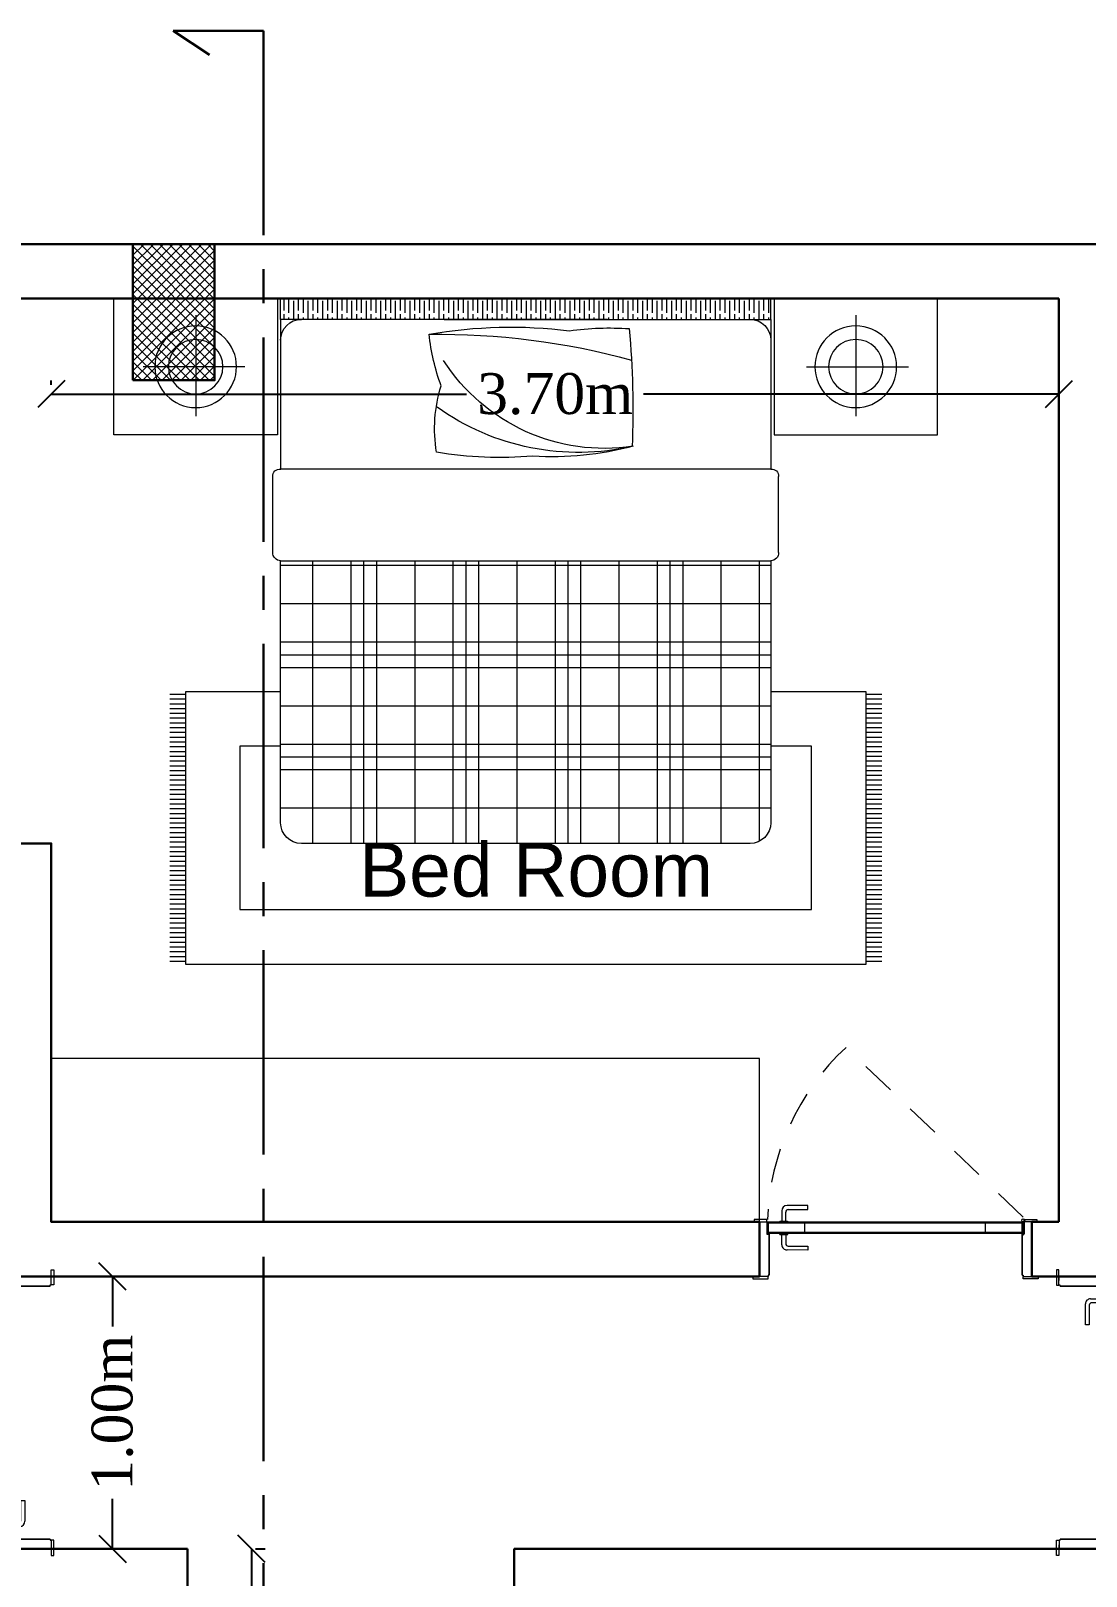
# Model space of a CAD drawing. Header units: millimetres. Extents: x 860 to 1444, y -43 to 267.
# Drawn here: x 1268.03 to 1271.9, y 228.64 to 234.32 of the extents above; entities that cross this region are included whole.
import ezdxf

# ---------------------------------------------------------------- set-up
doc = ezdxf.new("R2010")
doc.units = ezdxf.units.MM
doc.header["$MEASUREMENT"] = 0
doc.linetypes.add('CENTER2', pattern=[1.125, 0.75, -0.125, 0.125, -0.125])
doc.linetypes.add('HIDDEN', pattern=[0.375, 0.25, -0.125])
for name, color, linetype, lineweight in [('Dimensions', 254, 'Continuous', 9), ('Doors', 252, 'Continuous', 9), ('furniture', 251, 'Continuous', 5), ('Furnitures', 251, 'Continuous', 5), ('HATCH', 252, 'Continuous', 5), ('WALL', 7, 'Continuous', 30)]:
    doc.layers.add(name, color=color, linetype=linetype, lineweight=lineweight)
doc.styles.add('Peshawa CENTER', font='times.ttf', dxfattribs={"height": 0.15})
doc.dimstyles.new('Peshawa', dxfattribs={"dimtxt": 0.15, "dimasz": 0.1, "dimexe": 0.05, "dimexo": 0.25, "dimgap": 0.05, "dimtad": 0, "dimtoh": 1, "dimzin": 0, "dimdsep": 46, "dimtxsty": 'Peshawa CENTER', "dimblk": 'OBLIQUE', "dimcen": 0.09, "dimclrd": 251, "dimclre": 251, "dimclrt": 7, "dimadec": 0, "dimazin": 0, "dimtfac": 1, "dimtofl": 0, "dimtmove": 0, "dimatfit": 3, "dimldrblk": 'NONE', "dimfxl": 0, "dimtolj": 1, "dimtzin": 0, "dimarcsym": 0})

# ---------------------------------------------------------------- blocks, each defined once
blk = doc.blocks.new('*U133')
at = {"layer": 'Doors', "ltscale": 5}
for p, q in [((0.0575, 0.9254), (0.0568, 0.7738)), ((0.9864, 0.9207), (0.9856, 0.7691))]:
    blk.add_line(p, q, dxfattribs=at)
at = {"layer": 'Doors', "linetype": 'Continuous'}
for p, q in [((0.8439, 0.8142), (0.8439, 0.8285)), ((0.8439, 0.8285), (0.9203, 0.8281)), ((0.9155, 0.8138), (0.8439, 0.8142)), ((0.9248, 0.7708), (0.925, 0.8042)), ((0.9393, 0.8089), (0.9391, 0.7707)), ((0.9463, 0.7707), (0.9176, 0.7709)), ((0.9176, 0.7709), (0.9176, 0.768)), ((0.9463, 0.7707), (0.9463, 0.7678)), ((0.9174, 0.7223), (0.9174, 0.7251)), ((0.9461, 0.7221), (0.9174, 0.7223)), ((0.9246, 0.7222), (0.9244, 0.6888)), ((0.9387, 0.684), (0.9389, 0.7222)), ((0.9461, 0.7221), (0.9461, 0.725)), ((0.8432, 0.6797), (0.8431, 0.6654)), ((0.8431, 0.6654), (0.9195, 0.665)), ((0.9148, 0.6793), (0.8432, 0.6797))]:
    blk.add_line(p, q, dxfattribs=at)
at = {"layer": 'Doors'}
for p, q in [((0.1913, 0.7716, 0), (0.1911, 0.7288, 0)), ((0.8541, 0.7683, 0), (0.8539, 0.7255, 0))]:
    blk.add_line(p, q, dxfattribs=at)
at = {"layer": 'Doors', "linetype": 'HIDDEN', "ltscale": 0.5}
blk.add_line((0.0521, 0.7115, 0), (0.6998, 0.0854), dxfattribs=at)
at = {"layer": 'Doors'}
for points in [[(0.0534, 0.9295), (-0.0022, 0.9298), (-0.0021, 0.9387), (0.0535, 0.9384)], [(0.9905, 0.9248), (1.0461, 0.9245), (1.0461, 0.9334), (0.9905, 0.9337)], [(0.9914, 0.7248), (0.0535, 0.7295), (0.0538, 0.7723), (0.9916, 0.7676)], [(0.9879, 0.7284), (0.0571, 0.7331), (0.0573, 0.7687), (0.9881, 0.764)], [(0.002, 0.7298), (0.0483, 0.7296), (0.0483, 0.7206), (0.002, 0.7209)], [(1.0399, 0.7245), (0.9935, 0.7248), (0.9935, 0.7159), (1.0398, 0.7156)]]:
    blk.add_lwpolyline(points, close=True, dxfattribs=at)
at = {"layer": 'Doors', "ltscale": 5}
for points in [[(0.0483, 0.7296), (0.0483, 0.7296), (0.0486, 0.7739), (0.0568, 0.7738), (0.0575, 0.9254), (0.0534, 0.9254), (0.0534, 0.9295), (0.022, 0.9297), (0.0209, 0.7297), (0.0483, 0.7296)], [(0.9935, 0.7248), (0.9935, 0.7248), (0.9938, 0.7691), (0.9856, 0.7691), (0.9864, 0.9207), (0.9905, 0.9207), (0.9905, 0.9248), (1.0219, 0.9246), (1.0209, 0.7246), (0.9935, 0.7248)]]:
    blk.add_lwpolyline(points, dxfattribs=at)
at = {"layer": 'Doors', "linetype": 'Continuous'}
blk.add_lwpolyline([(0.0523, 0.7771, 0.414214), (0.0514, 0.7762), (0.0513, 0.7681, 0.414214), (0.0523, 0.7671), (0.0542, 0.7671, 0.414214), (0.0552, 0.768), (0.0552, 0.7762, 0.414214), (0.0543, 0.7771)], format="xyb", close=True, dxfattribs=at)
blk.add_circle((0.0521, 0.7233), 0.00573, dxfattribs=at)
for centre, radius, start, end in [((0.9154, 0.8043), 0.00955, 359.71, 89.71), ((0.9202, 0.809, 0), 0.0191, 359.71, 89.71), ((0.9148, 0.6889), 0.00955, 269.71, 359.71), ((0.9196, 0.6841, 0), 0.0191, 269.71, 359.71)]:
    blk.add_arc(centre, radius, start, end, dxfattribs=at)
at = {"layer": 'Doors', "linetype": 'HIDDEN', "ltscale": 0.5}
blk.add_arc((0.0869, 0.7514), 0.9052, 312.6237, 357.7301, dxfattribs=at)
blk = doc.blocks.new('_Oblique')
at = {"color": 0, "linetype": 'ByBlock', "lineweight": -2}
blk.add_line((-0.5, -0.5), (0.5, 0.5), dxfattribs=at)
blk = doc.blocks.new('*D272')
at = {"layer": 'Defpoints', "color": 0, "transparency": 16777216}
for p in [(1267.6322, 229.7431), (1267.6322, 228.7431), (1268.3277, 228.7431)]:
    blk.add_point(p, dxfattribs=at)
at = {"layer": 'HATCH', "color": 251, "lineweight": -2, "transparency": 16777216}
for p, q in [((1267.8822, 229.7431), (1268.3777, 229.7431)), ((1268.3277, 229.7431), (1268.3277, 229.5596)), ((1268.3277, 228.7431), (1268.3277, 228.9266)), ((1267.8822, 228.7431), (1268.3777, 228.7431))]:
    blk.add_line(p, q, dxfattribs=at)
at = {"layer": 'HATCH', "color": 251, "lineweight": -2, "transparency": 16777216, "xscale": 0.1, "yscale": 0.1, "zscale": 0.1}
for p, rotation in [((1268.3277, 229.7431), 90), ((1268.3277, 228.7431), 270)]:
    blk.add_blockref('_Oblique', p, dxfattribs=dict(at, rotation=rotation))
at = {"layer": 'HATCH', "color": 7, "transparency": 16777216, "insert": (1268.3277, 229.2431), "char_height": 0.15, "attachment_point": 5, "rotation": 90, "style": 'Peshawa CENTER'}
blk.add_mtext('\\A1;1.00m', dxfattribs=at)
blk = doc.blocks.new('_None')
blk = doc.blocks.new('*D243')
at = {"layer": 'Defpoints', "color": 0, "transparency": 16777216}
for p in [(1271.8037, 232.9823), (1268.1029, 232.7656), (1271.8037, 231.3326)]:
    blk.add_point(p, dxfattribs=at)
at = {"layer": 'HATCH', "color": 251, "lineweight": -2, "transparency": 16777216}
for p, q in [((1268.1029, 233.0156), (1268.1029, 233.0323)), ((1271.8037, 231.5826), (1271.8037, 233.0323)), ((1268.1029, 232.9823), (1269.6283, 232.9823)), ((1271.8037, 232.9823), (1270.2783, 232.9823))]:
    blk.add_line(p, q, dxfattribs=at)
at = {"layer": 'HATCH', "color": 251, "lineweight": -2, "transparency": 16777216, "xscale": 0.1, "yscale": 0.1, "zscale": 0.1, "rotation": 180}
blk.add_blockref('_Oblique', (1268.1029, 232.9823), dxfattribs=at)
at = {"layer": 'HATCH', "color": 251, "lineweight": -2, "transparency": 16777216, "xscale": 0.1, "yscale": 0.1, "zscale": 0.1}
blk.add_blockref('_Oblique', (1271.8037, 232.9823), dxfattribs=at)
at = {"layer": 'HATCH', "color": 7, "transparency": 16777216, "insert": (1269.9533, 232.9823), "char_height": 0.15, "attachment_point": 5, "style": 'Peshawa CENTER'}
blk.add_mtext('\\A1;3.70m', dxfattribs=at)
blk = doc.blocks.new('*D246')
at = {"layer": 'Defpoints', "color": 0, "transparency": 16777216}
for p in [(1268.6029, 228.7431), (1269.8029, 228.7431), (1269.8029, 228.1946)]:
    blk.add_point(p, dxfattribs=at)
at = {"layer": 'HATCH', "color": 251, "lineweight": -2, "transparency": 16777216}
for p, q in [((1268.6029, 228.4931), (1268.6029, 228.1446)), ((1269.8029, 228.4931), (1269.8029, 228.1446)), ((1268.6029, 228.1946), (1268.8864, 228.1946)), ((1269.8029, 228.1946), (1269.5194, 228.1946))]:
    blk.add_line(p, q, dxfattribs=at)
at = {"layer": 'HATCH', "color": 251, "lineweight": -2, "transparency": 16777216, "xscale": 0.1, "yscale": 0.1, "zscale": 0.1, "rotation": 180}
blk.add_blockref('_Oblique', (1268.6029, 228.1946), dxfattribs=at)
at = {"layer": 'HATCH', "color": 251, "lineweight": -2, "transparency": 16777216, "xscale": 0.1, "yscale": 0.1, "zscale": 0.1}
blk.add_blockref('_Oblique', (1269.8029, 228.1946), dxfattribs=at)
at = {"layer": 'HATCH', "color": 7, "transparency": 16777216, "insert": (1269.2029, 228.1946), "char_height": 0.15, "attachment_point": 5, "style": 'Peshawa CENTER'}
blk.add_mtext('\\A1;1.20m', dxfattribs=at)
blk = doc.blocks.new('*D257')
at = {"layer": 'Defpoints', "color": 0, "transparency": 16777216}
for p in [(1268.6029, 228.7431), (1268.6029, 222.5526), (1268.8385, 222.5526)]:
    blk.add_point(p, dxfattribs=at)
at = {"layer": 'HATCH', "color": 251, "lineweight": -2, "transparency": 16777216}
for p, q in [((1268.8385, 228.7431), (1268.8385, 225.9726)), ((1268.8529, 228.7431), (1268.8885, 228.7431)), ((1268.8385, 222.5526), (1268.8385, 225.3232)), ((1268.8529, 222.5526), (1268.8885, 222.5526))]:
    blk.add_line(p, q, dxfattribs=at)
at = {"layer": 'HATCH', "color": 251, "lineweight": -2, "transparency": 16777216, "xscale": 0.1, "yscale": 0.1, "zscale": 0.1}
for p, rotation in [((1268.8385, 228.7431), 90), ((1268.8385, 222.5526), 270)]:
    blk.add_blockref('_Oblique', p, dxfattribs=dict(at, rotation=rotation))
at = {"layer": 'HATCH', "color": 7, "transparency": 16777216, "insert": (1268.8385, 225.6479), "char_height": 0.15, "attachment_point": 5, "rotation": 90, "style": 'Peshawa CENTER'}
blk.add_mtext('\\A1;6.20m', dxfattribs=at)
blk = doc.blocks.new('A$C6AB81989')
at = {"layer": 'Furnitures', "lineweight": 5}
h = blk.add_hatch(dxfattribs=at)
h.set_pattern_fill('GOST_WOOD', color=256, scale=0.0089, angle=180)
h.set_pattern_definition([(270, (-8111.454536, -3547.92907), (-0.0534, 1e-17), [0.089, -0.0178]), (270, (-8111.472336, -3547.91127), (-0.0534, 1e-17), [0.0534, -0.01335, 0.0267, -0.01335]), (270, (-8111.490136, -3547.88457), (-0.0534, 1e-17), [0.089, -0.0178])])
h.paths.add_polyline_path([(3.2394, 5.4392), (1.4394, 5.4392), (1.4394, 5.363), (2.6394, 5.363), (3.2394, 5.363)])
h = blk.add_hatch(dxfattribs=at)
h.set_pattern_fill('PLASTI', color=256, scale=1.5, angle=180)
h.set_pattern_definition([(180, (-8111.45454, -3547.92907), (-5e-17, -0.375), []), (180, (-8111.45454, -3547.97595), (-5e-17, -0.375), []), (180, (-8111.45454, -3548.02282), (-5e-17, -0.375), []), (180, (-8111.45454, -3548.16345), (-5e-17, -0.375), [])])
h.paths.add_polyline_path([(3.2394, 4.4768), (2.2944, 4.4768), (1.4394, 4.4768), (1.4394, 3.5154, 0.414214), (1.5156, 3.4392), (2.5632, 3.4392), (3.1632, 3.4392, 0.414214), (3.2394, 3.5154)])
h = blk.add_hatch(dxfattribs=at)
h.set_pattern_fill('PLASTI', color=256, scale=1.5, angle=90, style=0)
h.set_pattern_definition([(90, (-8111.45454, -3547.92907), (-0.375, 2e-17), []), (90, (-8111.5014, -3547.92907), (-0.375, 2e-17), []), (90, (-8111.5483, -3547.92907), (-0.375, 2e-17), []), (90, (-8111.6889, -3547.92907), (-0.375, 2e-17), [])])
h.paths.add_polyline_path([(3.2394, 4.4768), (2.2944, 4.4768), (1.4394, 4.4768), (1.4394, 3.5154, 0.414214), (1.5156, 3.4392), (2.5632, 3.4392), (3.1632, 3.4392, 0.414214), (3.2394, 3.5154)])
h = blk.add_hatch(dxfattribs=at)
h.set_pattern_fill('LINE', color=256, scale=0.14)
h.set_pattern_definition([(0, (-12715.385971, -236.018165), (0, 0.0175), [])])
h.paths.add_polyline_path([(1.0894, 3.9961), (1.032, 3.9961), (1.032, 2.996), (1.0894, 2.996)])
h = blk.add_hatch(dxfattribs=at)
h.set_pattern_fill('LINE', color=256, scale=0.14)
h.set_pattern_definition([(0, (-12715.685971, -236.018165), (0, 0.0175), [])])
h.paths.add_polyline_path([(3.5894, 3.9961), (3.6467, 3.9961), (3.6467, 2.996), (3.5894, 2.996)])
at = {"lineweight": 5}
for centre, radius, start, end in [((2.3934, 3.6179), 1.7167, 79.9173, 97.174), ((5.1836, 5.0343), 3.2379, 174.778, 182.4475), ((2.6542, 2.6542), 2.6542, 89.1426, 105.3715), ((2.0306, 4.2499), 1.0815, 82.1122, 93.7883), ((1.8911, 5.394), 0.8074, 340.0566, 353.8894), ((2.0495, 5.5926), 0.7034, 261.4745, 327.2912), ((2.1472, 4.9619), 0.5268, 350.5232, 17.3157), ((2.1454, 5.7708), 0.8965, 257.0996, 305.4247), ((2.2415, 6.0186), 1.1601, 255.2058, 273.5383), ((2.4311, 6.3115), 1.4556, 265.3503, 279.3192)]:
    blk.add_arc(centre, radius, start, end, dxfattribs=at)
at = {"layer": 'Furnitures'}
for p, q in [((1.4394, 5.363), (1.4394, 5.4392)), ((1.4394, 5.4392), (3.2394, 5.4392)), ((3.2394, 5.363), (3.2394, 5.4392)), ((2.6394, 5.363), (1.4394, 5.363)), ((1.4394, 5.363), (1.4394, 4.8463)), ((2.0394, 5.363), (3.2394, 5.363)), ((3.2394, 5.363), (3.2394, 4.8129)), ((1.4394, 5.2868), (1.4394, 4.8129)), ((1.4105, 4.5072), (1.4105, 4.7858)), ((1.4394, 4.8129), (3.2394, 4.8129)), ((3.2682, 4.5072), (3.2682, 4.7858)), ((3.2394, 4.4768), (1.4394, 4.4768)), ((1.4394, 4.4768), (1.4394, 3.5154)), ((3.2394, 3.5154), (3.2394, 4.4768)), ((1.5156, 3.4392), (2.5632, 3.4392)), ((2.5632, 3.4392), (3.1632, 3.4392))]:
    blk.add_line(p, q, dxfattribs=at)
at = {"layer": 'Furnitures', "lineweight": 5}
for p, q in [((1.1272, 5.3779), (1.1272, 5.0074)), ((3.5515, 5.3779), (3.5515, 5.0074)), ((1.3081, 5.1892), (0.9338, 5.1892)), ((3.3706, 5.1892), (3.7449, 5.1892))]:
    blk.add_line(p, q, dxfattribs=at)
at = {"layer": 'Furnitures'}
for points in [[(0.8272, 5.4392), (1.4272, 5.4392), (1.4272, 4.9392), (0.8272, 4.9392), (0.8272, 5.4392)], [(3.8515, 5.4392), (3.2515, 5.4392), (3.2515, 4.9392), (3.8515, 4.9392), (3.8515, 5.4392)]]:
    blk.add_lwpolyline(points, dxfattribs=at)
at = {"layer": 'Furnitures', "lineweight": 5}
for points in [[(3.2394, 3.9961), (3.5894, 3.9961), (3.5894, 2.9961), (1.0894, 2.9961), (1.0894, 3.9961), (1.4394, 3.9961)], [(3.2394, 3.7961), (3.3894, 3.7961), (3.3894, 3.1961), (1.2894, 3.1961), (1.2894, 3.7961), (1.4394, 3.7961)]]:
    blk.add_lwpolyline(points, dxfattribs=at)
for centre, radius in [((1.1272, 5.1892), 0.15), ((3.5515, 5.1892), 0.15), ((1.1272, 5.1892), 0.1), ((3.5515, 5.1892), 0.1)]:
    blk.add_circle(centre, radius, dxfattribs=at)
at = {"layer": 'Furnitures'}
for centre, radius, start, end in [((1.5156, 5.2868), 0.0762, 90, 180), ((3.1632, 5.2868), 0.0762, 0, 90), ((1.4355, 4.7881), 0.0251, 81.1927, 185.3619), ((3.2432, 4.7881), 0.0251, 354.6381, 98.8073), ((1.4399, 4.5062), 0.0294, 177.9937, 268.8959), ((3.2388, 4.5062), 0.0294, 271.1041, 2.0063), ((1.5156, 3.5154), 0.0762, 180, 270), ((3.1632, 3.5154), 0.0762, 270, 0)]:
    blk.add_arc(centre, radius, start, end, dxfattribs=at)

msp = doc.modelspace()

# ---------------------------------------------------------------- hatches: boundary and pattern name
at = {"layer": 'furniture'}
h = msp.add_hatch(dxfattribs=at)
h.set_pattern_fill('ANSI37', color=1, scale=0.2)
h.set_pattern_definition([(45, (-198.774138, 244.521146), (-0.01767766953, 0.01767766953), []), (135, (-198.774138, 244.521146), (-0.01767766953, -0.01767766953), [])])
h.paths.add_polyline_path([(1268.4029, 233.03263), (1268.7029, 233.03263), (1268.7029, 233.53263), (1268.4029, 233.53263)])

# ---------------------------------------------------------------- linework, layer by layer
for p, q in [((1276.2029, 233.53263), (1264.2029, 233.53263)), ((1268.1029, 233.33263), (1266.2229, 233.33263))]:
    msp.add_line(p, q)
at = {"layer": 'Dimensions', "color": 244, "linetype": 'CENTER2', "lineweight": 30, "true_color": 0x991b1e}
for p, q in [((1268.88193, 234.31529), (1268.55043, 234.31529)), ((1268.55043, 234.31529), (1268.68385, 234.22756))]:
    msp.add_line(p, q, dxfattribs=at)
msp.add_lwpolyline([(1268.88193, 234.31529), (1268.88193, 217.35999)], dxfattribs=at)
at = {"layer": 'furniture', "color": 18, "true_color": 0x000000}
msp.add_lwpolyline([(1268.1029, 230.54311), (1268.1029, 229.94311), (1270.70372, 229.94311), (1270.70372, 230.54311)], close=True, dxfattribs=at)
at = {"layer": 'HATCH', "color": 18, "true_color": 0x000000}
for p, q in [((1268.1029, 231.33263), (1267.3629, 231.33263)), ((1268.1029, 229.94311), (1268.1029, 231.33263)), ((1268.1029, 229.94311), (1270.70372, 229.94311)), ((1270.70372, 229.94311), (1270.70372, 229.74311)), ((1267.1229, 229.74311), (1270.70372, 229.74311)), ((1274.7029, 228.74311), (1269.8029, 228.74311)), ((1269.8029, 228.74311), (1269.8029, 228.54311)), ((1271.80372, 228.74311), (1271.80372, 228.74302))]:
    msp.add_line(p, q, dxfattribs=at)
at = {"layer": 'WALL'}
for p, q in [((1276.2029, 233.53263), (1264.2029, 233.53263)), ((1266.2229, 233.33263), (1271.80372, 233.33263)), ((1271.80372, 233.33263), (1271.80372, 229.94311)), ((1271.80372, 229.94311), (1271.70372, 229.94311)), ((1271.70372, 229.94311), (1271.70372, 229.74311)), ((1271.70372, 229.74311), (1272.0029, 229.74311)), ((1268.6029, 228.74311), (1264.4029, 228.74311)), ((1268.6029, 222.55263), (1268.6029, 228.74311))]:
    msp.add_line(p, q, dxfattribs=at)
for points in [[(1268.4029, 233.03263), (1268.7029, 233.03263), (1268.7029, 233.53263), (1268.4029, 233.53263)], [(1270.70372, 229.94311), (1268.1029, 229.94311), (1268.1029, 231.33263), (1267.3629, 231.33263), (1267.3629, 231.21263), (1267.9029, 231.21263), (1267.9029, 229.86311), (1267.1229, 229.86311), (1267.1229, 229.74311), (1270.70372, 229.74311)], [(1274.7029, 228.74311), (1269.8029, 228.74311), (1269.8029, 228.54311), (1272.9629, 228.54311), (1272.9629, 227.44311), (1273.0829, 227.44311), (1273.0829, 228.54311), (1274.5829, 228.54311), (1274.5829, 227.84311), (1274.7029, 227.84311)]]:
    msp.add_lwpolyline(points, close=True, dxfattribs=at)

# ---------------------------------------------------------------- block references
at = {"layer": 'Doors'}
for p, rotation in [((1271.72098, 230.67291), 180.2900090562357), ((1267.1731, 229.76067), 270.2900090562358), ((1272.73352, 228.72585), 90.29000905623579)]:
    msp.add_blockref('*U133', p, dxfattribs=dict(at, rotation=rotation))
at = {"layer": 'Furnitures', "xscale": -1, "rotation": 359.9999999999856}
msp.add_blockref('A$C6AB81989', (1272.18466, 227.89341), dxfattribs=at)

# ---------------------------------------------------------------- texts
at = {"insert": (1270.53337, 231.33424), "char_height": 0.1969056, "attachment_point": 3, "style": 'Peshawa CENTER'}
msp.add_mtext_dynamic_manual_height_columns('{\\fArial|b0|i0|c0|p34;Bed Room}', width=4.5809703, gutter_width=1.14459, heights=[0], dxfattribs=at)

# ---------------------------------------------------------------- dimensions: what is measured, and where the dimension line sits
at = {"layer": 'HATCH', "color": 18, "true_color": 0x000000}
for base, p1, p2, picture, middle in [((1271.80372, 232.9823), (1268.1029, 232.76562), (1271.80372, 231.33263), '*D243', (1269.95331, 232.9823)), ((1269.8029, 228.19457), (1268.6029, 228.74311), (1269.8029, 228.74311), '*D246', (1269.2029, 228.19457))]:
    dim = msp.add_linear_dim(base=base, p1=p1, p2=p2, dimstyle='Peshawa', override={"dimpost": 'm'}, dxfattribs=at)
    dim.commit()
    dim.dimension.update_dxf_attribs({"geometry": picture, "text_midpoint": middle})
dim = msp.add_linear_dim(base=(1268.32769, 228.74311), p1=(1267.63221, 229.74311), p2=(1267.63221, 228.74311), angle=90, dimstyle='Peshawa', override={"dimpost": 'm'}, dxfattribs=at)
dim.commit()
dim.dimension.update_dxf_attribs({"geometry": '*D272', "text_midpoint": (1268.32769, 229.24311)})
dim = msp.add_linear_dim(base=(1268.8385, 222.55263), p1=(1268.6029, 228.74311), p2=(1268.6029, 222.55263), angle=90, text='6.20m', dimstyle='Peshawa', override={"dimpost": 'm'}, dxfattribs=at)
dim.commit()
dim.dimension.update_dxf_attribs({"geometry": '*D257', "text_midpoint": (1268.8385, 225.64787)})

doc.saveas('drawing.dxf')
